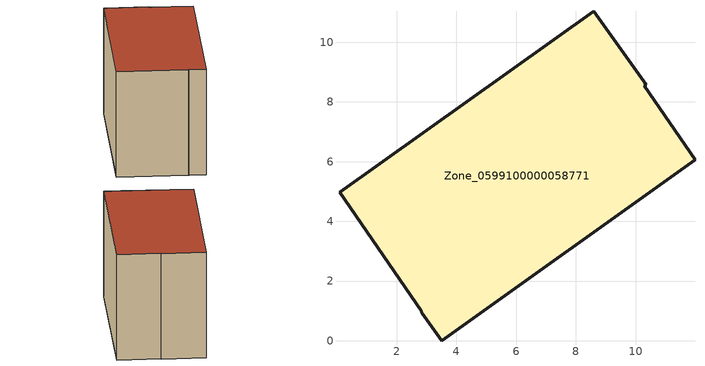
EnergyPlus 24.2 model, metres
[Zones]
Zone_0599100000058771
 floor ground (C_G): 0.08,4.97 8.6,11.04 10.35,8.58 10.29,8.53 11.99,6.07 3.51,0 2.84,0.94 2.81,1 z0
 wall outside (C_F): 2.84,0.94 3.51,0 11.99,6.07 10.29,8.53 10.35,8.58 8.6,11.04 0.08,4.97 2.81,1 2.84,0.94 z0:7.73
 roof outside (C_R): 10.29,8.53 10.35,8.58 8.6,11.04 0.08,4.97 2.81,1 2.84,0.94 3.51,0 11.99,6.07 z7.73
[BUILDING]
Pand.0599100000058771: North Axis=0; Terrain=City; Loads Convergence Tolerance Value=0.04; Temperature Convergence Tolerance Value=0.4; Solar Distribution=FullExterior; Maximum Number of Warmup Days=25; Minimum Number of Warmup Days=1
[Site:Location]
Rotterdam.The.Hague.AP_ZH_NLD Design_Conditions: Latitude=51.96; Longitude=4.45; Time Zone=1; Elevation=-4.5
[SITE:GROUNDTEMPERATURE:BUILDINGSURFACE]
18, 18, 18, 18, 18, 18, 18, 18, 18, 18, 18, 18
[MATERIAL] Thermal Absorptance=0.9; Solar Absorptance=0.7; Visible Absorptance=0.7
Name | Roughness | Thickness | Conductivity | Density | Specific Heat
G.TI.1975-1991 | MediumSmooth | 0.15 | 0.288461 | 540 | 1210
F.TI.1975-1991 | Rough | 0.3 | 0.230769 | 1920 | 840
R.TI.1975-1991 | MediumRough | 0.2 | 0.153846 | 1500 | 1000
[CONSTRUCTION]
C_G: G.TI.1975-1991
C_F: F.TI.1975-1991
C_R: R.TI.1975-1991
[ZONE]
Zone_0599100000058771: Type=1; Multiplier=1; Ceiling Height=Autocalculate; Volume=Autocalculate; Floor Area=autocalculate; Part of Total Floor Area=Yes
[ZONEINFILTRATION:DESIGNFLOWRATE]
Infil_Zone_0599100000058771: Zone or ZoneList or Space or SpaceList=Zone_0599100000058771; Schedule=AlwaysOn; Design Flow Rate Calculation Method=Flow/Area; Flow Rate per Floor Area=0.003; Constant Term Coefficient=1; Temperature Term Coefficient=0; Velocity Term Coefficient=0; Velocity Squared Term Coefficient=0
[HVACTEMPLATE:ZONE:IDEALLOADSAIRSYSTEM]
Zone_0599100000058771: Maximum Heating Supply Air Temperature=50; Minimum Cooling Supply Air Temperature=13; Maximum Heating Supply Air Humidity Ratio=0.0156; Minimum Cooling Supply Air Humidity Ratio=0.0077; Heating Limit=NoLimit; Cooling Limit=NoLimit; Dehumidification Control Type=ConstantSensibleHeatRatio; Cooling Sensible Heat Ratio=0.7; Dehumidification Setpoint=60; Humidification Control Type=None; Humidification Setpoint=30; Outdoor Air Method=None; Outdoor Air Flow Rate per Person=0.00944; Outdoor Air Flow Rate per Zone Floor Area=0; Outdoor Air Flow Rate per Zone=0; Demand Controlled Ventilation Type=None; Outdoor Air Economizer Type=NoEconomizer; Heat Recovery Type=None; Sensible Heat Recovery Effectiveness=0.7; Latent Heat Recovery Effectiveness=0.65
[ZONECONTROL:THERMOSTAT]
ThermostatControl_Zone_0599100000058771: Zone or ZoneList=Zone_0599100000058771; Control Type Schedule=DualSetpointControlType; Control 1=Thermostat_Zone_0599100000058771; Temperature Difference Between Cutout And Setpoint=0
[THERMOSTATSETPOINT:DUALSETPOINT]
Thermostat_Zone_0599100000058771: Heating Setpoint Temperature Schedule=HeatingSetpoint_Zone_0599100000058771; Cooling Setpoint Temperature Schedule=CoolingSetpoint_Zone_0599100000058771
[SCHEDULE:COMPACT]
HeatingSetpoint_Zone_0599100000058771: Through: 12/31, For: AllDays, Until: 24:00, 21
CoolingSetpoint_Zone_0599100000058771: Through: 12/31, For: AllDays, Until: 24:00, 24
DualSetpointControlType: Through: 12/31, For: AllDays, Until: 24:00, 4
AlwaysOn: Through: 12/31, For: AllDays, Until: 24:00, 1
